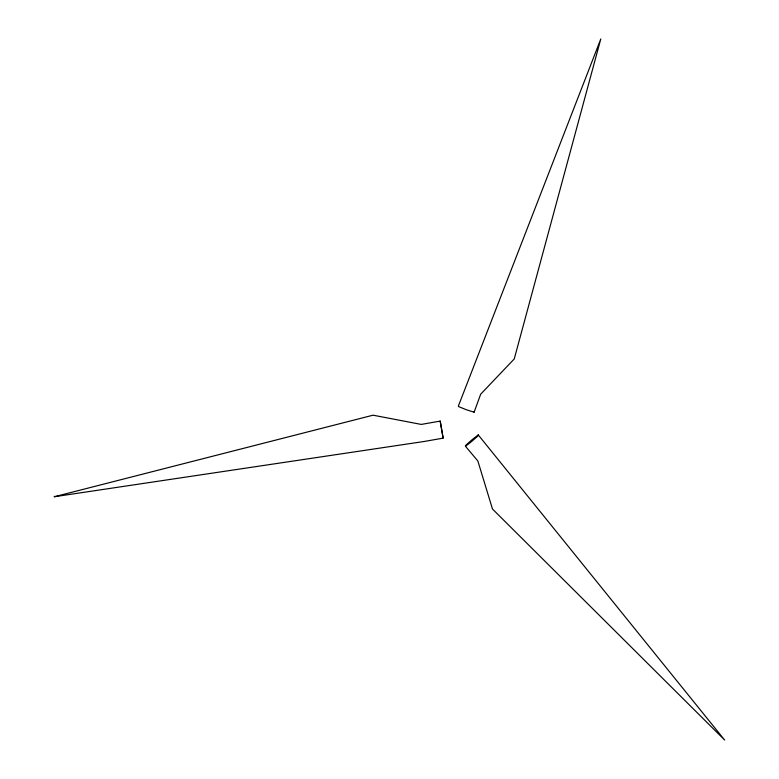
<?xml version="1.0" encoding="UTF-8"?>
<svg xmlns="http://www.w3.org/2000/svg" width="779" height="779" viewBox="0 0 779 779"><rect width="100%" height="100%" fill="white"/><g stroke="black" fill="none" stroke-linecap="round" stroke-linejoin="round"><path stroke-width="1.17" d="M474.109 412.198L480.682 394.184L514.247 358.953L600.794 38.95L458.461 405.81L458.461 406.521L466.28 409.715L474.109 412.198L474.109 411.487M478.248 434.906L471.87 439.882L465.491 445.578L465.491 446.289L477.848 460.973L492.484 509.008L724.665 740.05L478.248 434.906L478.248 435.617L471.87 441.303L465.491 446.289M54.335 496.739L373.063 415.188L421.264 424.419L440.193 421.088L443.085 437.438L443.085 438.149L424.156 441.479L54.335 496.739L54.335 496.233M443.085 438.149L440.193 421.088"/></g></svg>
